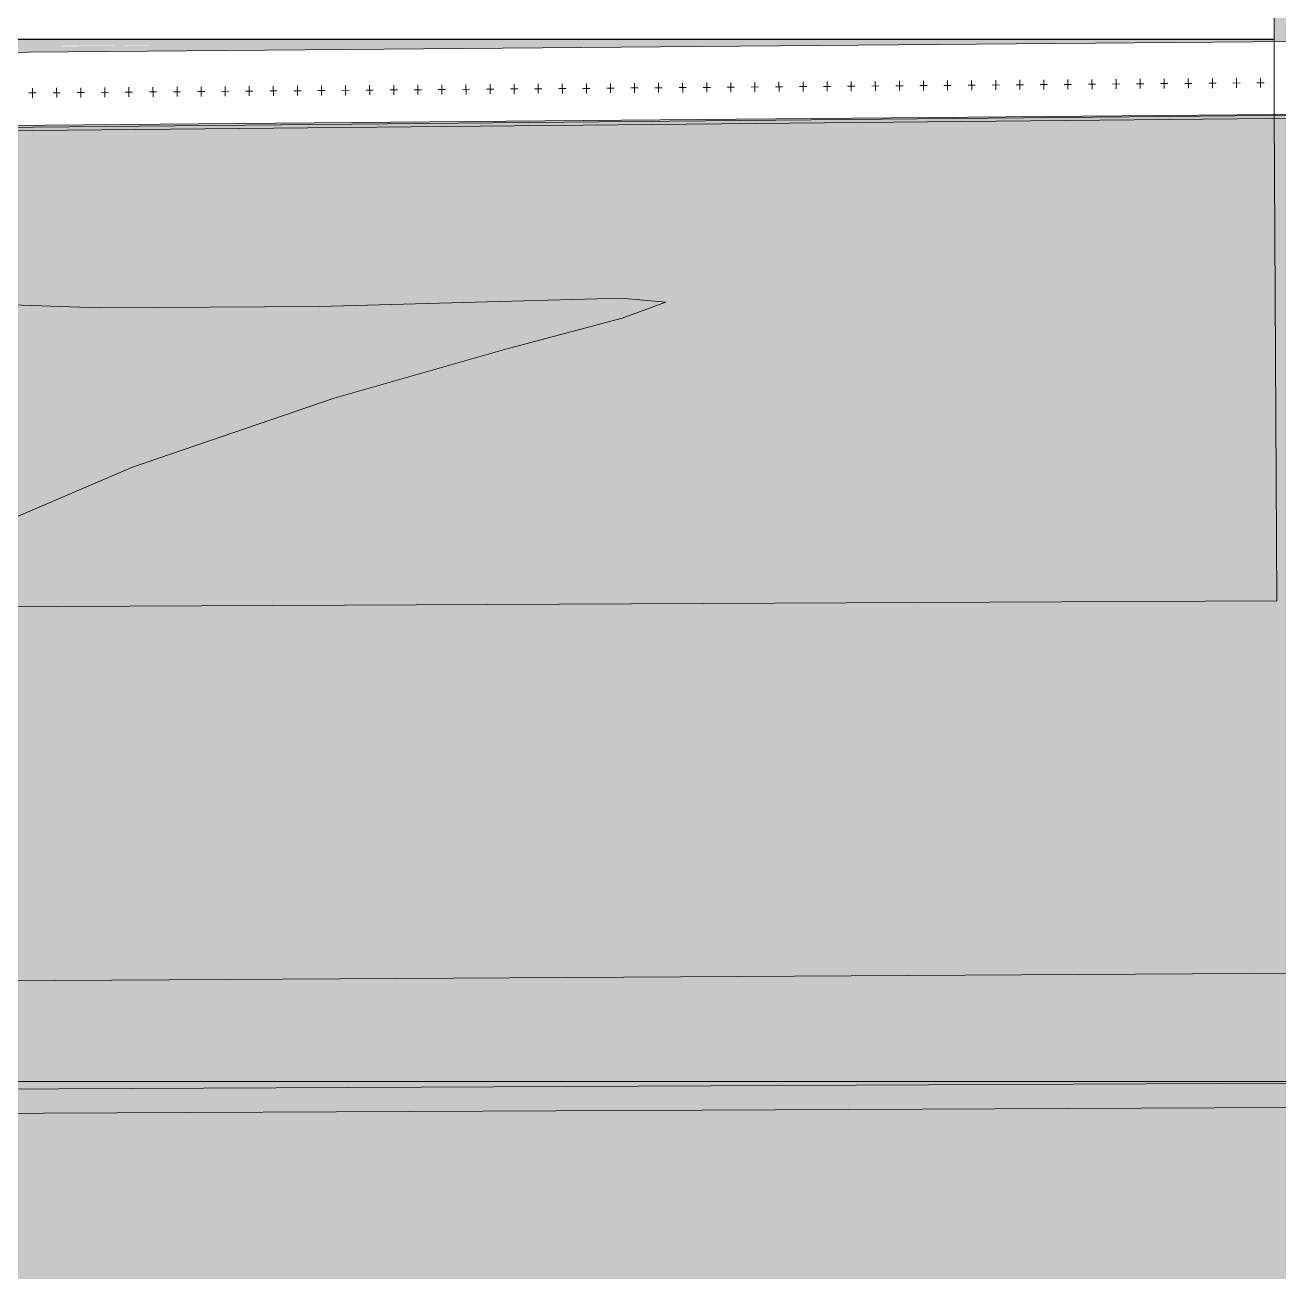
# Model space of a CAD drawing. Header units: millimetres. Extents: x 132836 to 1862386, y -330276 to -143438.
# Drawn here: x 245363 to 250557, y -275894 to -270728 of the extents above; entities that cross this region are included whole.
import ezdxf

# ---------------------------------------------------------------- set-up
doc = ezdxf.new("R2010")
doc.units = ezdxf.units.MM
doc.header["$MEASUREMENT"] = 0
doc.linetypes.add('Wipeout_Contour', pattern=[1000, 0, -1000])
for name, color, linetype in [('Divers - Dessin général', 7, 'Continuous'), ('Nouveau_0', 7, 'Continuous'), ('Nouveau_CN_02_00', 7, 'Continuous'), ('Nouveau_rg', 7, 'Continuous'), ('Sols_ Dalles', 7, 'Continuous'), ('Structure - Murs extérieurs', 7, 'Continuous'), ('TopoAlt', 7, 'Continuous')]:
    doc.layers.add(name, color=color, linetype=linetype)

msp = doc.modelspace()

# ---------------------------------------------------------------- hatches: boundary and pattern name
at = {"linetype": 'Continuous', "lineweight": 0, "true_color": 0x6f6f6f}
h = msp.add_hatch(color=8, dxfattribs=at)
h.paths.add_polyline_path([(141848.442, -275935.042), (141848.442, -295062.571), (269220.821, -293826.868), (269220.821, -270902.734), (268763.049, -270902.734), (254213.6, -271040.575), (254213.6, -163437.635), (153156.2, -163437.635), (153156.2, -271040.575), (153182.962, -271040.57), (153183.146, -272000.514, -0.40942736), (149183.681, -275935.042)])
h.paths.add_polyline_path([(158435.584, -260639.953), (155145.584, -260639.953), (155145.584, -248364.953), (155145.584, -243089.974), (155145.584, -242189.974), (158435.584, -242189.974)], flags=0)
h.paths.add_polyline_path([(196775.042, -260810.571), (196775.042, -222495.57), (186955.542, -222495.57), (186955.542, -218295.57), (196754.55, -218295.57), (196754.55, -208495.57), (196754.55, -204495.57), (193355.542, -204495.57), (193355.542, -201780.57), (193355.542, -195161.535), (195576.034, -195161.535), (195576.034, -189810.571), (217850.068, -189810.571), (217850.068, -262266.885), (245610.045, -262266.885), (245610.045, -253395.571), (245626.034, -253395.571), (246426.034, -253395.571), (247826.034, -253395.571), (247826.034, -248005.571), (247826.034, -246605.571), (245626.034, -246605.571), (245610.045, -246605.571), (245610.045, -171995.57), (212806.28, -171995.57), (161503.433, -171995.57), (161503.433, -193810.571), (161503.433, -230015.57), (161503.433, -260810.571)], flags=0)
h.paths.add_polyline_path([(162737.042, -269433.913, -0.09031866), (162858.773, -268727.623, -0.20144873), (163912.639, -267592.74, -0.10421145), (164718.006, -267415.055), (165317.979, -267409.371, -0.10404461), (166125.354, -267571.244, -0.23825546), (167284.257, -268953.318, -0.05518862), (167336.836, -269390.334), (167338.931, -269611.438), (167351.046, -270890.267), (167092.583, -271892.761, -0.26794919), (165370.083, -272909.124), (164770.11, -272914.808, -0.19371746), (163379.252, -272370.185, -0.07056876), (163028.663, -271931.262, -0.1316525), (162751.253, -270933.845)], flags=0)
h.paths.add_polyline_path([(173316.986, -273599.031), (173316.986, -273452.052), (173330.488, -267377.824, -0.3805567), (175316.986, -265609.826), (175394.714, -265609.826), (175394.714, -270609.826), (190394.714, -270609.826), (190394.714, -265609.826), (195356.191, -265609.826, -0.41421356), (196856.191, -267109.826), (196856.191, -273660.699, -0.34550161), (195137.285, -275433.432), (175327.752, -275599.002, -0.4157911)], flags=0)
h.paths.add_polyline_path([(205510.093, -271504.083, -0.13447393), (205230.948, -270484.937), (205230.948, -268984.937, -0.41421356), (207230.948, -266984.937), (207830.948, -266984.937, -0.41421356), (209830.948, -268984.937), (209830.948, -270484.937, -0.12882035), (209574.03, -271465.581, -0.27093629), (207830.948, -272484.937), (207230.948, -272484.937, -0.26498)], flags=0)
h.paths.add_polyline_path([(217862.687, -273329.325), (217869.949, -267730.336, -0.09856151), (218100.718, -266943.721), (218117.681, -266951.545, -0.258849), (219955.479, -265605.827), (219953.141, -265587.294), (220637.569, -265587.294), (220637.569, -265687.294), (220637.569, -270687.294), (250537.569, -270687.294), (250537.569, -265687.294), (252208.004, -265687.294), (254186.294, -265687.294), (254186.294, -267687.294), (254186.294, -271062.255, 0.00134576), (254186.323, -271073.021), (254197.209, -273095.233, -0.41421356), (252208.004, -275105.97), (243484.534, -275105.97, -0.00518896), (243431.438, -275116.103), (235447.992, -275196.191), (220071.012, -275253.24, -0.38655333), (217873.089, -273475.385, -0.02518922)], flags=0)
at = {"linetype": 'Continuous', "lineweight": 0, "true_color": 0x90b349}
msp.add_hatch(color=55, dxfattribs=at).paths.add_polyline_path([(250537.569, -270787.354), (220537.569, -270787.354), (220537.569, -273253.269), (250548.615, -273114.341), (250537.729, -271092.129), (250537.664, -271092.129, -0.00134576), (250537.583, -271062.255), (250537.569, -271062.255)])
at = {"layer": 'Sols_ Dalles', "linetype": 'Continuous', "lineweight": 0, "true_color": 0x2e271c}
msp.add_hatch(color=250, dxfattribs=at).paths.add_polyline_path([(217961.309, -273253.269, 0.4157911), (219972.076, -275253.24), (252109.067, -275105.97, 0.41421356), (254098.272, -273095.233), (254087.386, -271073.021, -0.00134576), (254087.357, -271062.255), (254087.357, -267687.294), (254087.357, -265687.294), (250537.569, -265687.294), (250537.569, -270787.292), (250537.729, -271092.129), (250548.615, -273114.341), (220537.569, -273253.269), (220537.569, -270687.294), (220537.569, -265687.294), (219961.309, -265687.294, 0.25884891), (218113.763, -267154.752, 0.09856162), (217961.309, -267920.633)])

# ---------------------------------------------------------------- linework, layer by layer
at = {"color": 9, "linetype": 'Continuous', "lineweight": 5}
msp.add_lwpolyline([(217873.089, -273475.385, 0.38655333), (220071.012, -275253.24), (235447.992, -275196.191), (243431.438, -275116.103, 0.00518896), (243484.534, -275105.97), (252208.004, -275105.97, 0.41421356), (254197.209, -273095.233), (254186.323, -271073.021, -0.00134576), (254186.294, -271062.255), (254186.294, -267687.294), (254186.294, -265687.294), (252208.004, -265687.294), (250537.569, -265687.294), (250537.569, -270687.294), (220637.569, -270687.294), (220637.569, -265687.294), (220637.569, -265587.294), (219953.141, -265587.294), (219955.479, -265605.827, 0.258849), (218117.681, -266951.545), (218100.718, -266943.721, 0.09856151), (217869.949, -267730.336), (217862.687, -273329.325, 0.02518922)], format="xyb", close=True, dxfattribs=at)
at = {"color": 7, "linetype": 'Continuous', "lineweight": 5}
msp.add_lwpolyline([(250537.569, -270787.354), (220537.569, -270787.354), (220537.569, -273253.269), (250548.615, -273114.341), (250537.729, -271092.129), (250537.664, -271092.129, -0.00134576), (250537.583, -271062.255), (250537.569, -271062.255)], format="xyb", close=True, dxfattribs=at)
at = {"color": 253, "linetype": 'Continuous', "lineweight": 5, "true_color": 0x9f9f9f, "flags": 128}
msp.add_lwpolyline([(250548.615, -273114.341), (220537.569, -273253.269)], dxfattribs=at)
at = {"layer": 'Nouveau_CN_02_00', "color": 8, "linetype": 'Continuous', "lineweight": 5, "flags": 128}
msp.add_lwpolyline([(244664.403, -271865.941), (245669.319, -271899.441), (246582.655, -271894.387), (247328.879, -271873.583), (247832.458, -271859.838), (248017.862, -271875.958), (247836.748, -271942.625), (247349.533, -272072.037), (246643.822, -272274.267), (245807.223, -272559.386), (244927.342, -272937.469)], dxfattribs=at)
at = {"layer": 'Nouveau_rg', "color": 8, "linetype": 'Continuous', "lineweight": 5, "flags": 128}
msp.add_lwpolyline([(147567.552, -275358.909), (159741.501, -275704.121), (179134.524, -275550.958), (194861.845, -275038.784), (213710.215, -274947.589), (235087.482, -274747.605), (252251.249, -274647.467), (263883.891, -274697.543)], dxfattribs=at)
at = {"layer": 'Sols_ Dalles', "color": 7, "linetype": 'Continuous', "lineweight": 5, "flags": 128}
msp.add_lwpolyline([(217961.309, -273253.269, 0.4157911), (219972.076, -275253.24), (252109.067, -275105.97, 0.41421356), (254098.272, -273095.233), (254087.386, -271073.021, -0.00134576), (254087.357, -271062.255), (254087.357, -267687.294), (254087.357, -265687.294), (250537.569, -265687.294), (250537.569, -270787.292), (250537.729, -271092.129), (250548.615, -273114.341), (220537.569, -273253.269), (220537.569, -270687.294), (220537.569, -265687.294), (219961.309, -265687.294, 0.25884891), (218113.763, -267154.752, 0.09856162), (217961.309, -267920.633)], format="xyb", close=True, dxfattribs=at)
at = {"layer": 'Sols_ Dalles', "color": 250, "linetype": 'Continuous', "lineweight": 5, "true_color": 0x1f1f1f}
msp.add_lwpolyline([(217961.309, -273253.269, 0.4157911), (219972.076, -275253.24), (252109.067, -275105.97, 0.41421356), (254098.272, -273095.233), (254087.386, -271073.021, -0.00134576), (254087.357, -271062.255), (254087.357, -267687.294), (254087.357, -265687.294), (250537.569, -265687.294), (250537.569, -270787.292), (250537.729, -271092.129), (250548.615, -273114.341), (220537.569, -273253.269), (220537.569, -270687.294), (220537.569, -265687.294), (219961.309, -265687.294, 0.25884891), (218113.763, -267154.752, 0.09856162), (217961.309, -267920.633)], format="xyb", close=True, dxfattribs=at)
at = {"layer": 'Structure - Murs extérieurs', "color": 7, "linetype": 'Continuous', "lineweight": 5}
for points in [[(250537.569, -270787.292), (250537.569, -270687.292)], [(252109.067, -275105.97), (219972.076, -275253.24)], [(219972.573, -275353.239), (252109.564, -275205.969)]]:
    msp.add_lwpolyline(points, dxfattribs=at)
at = {"layer": 'TopoAlt', "color": 190, "linetype": 'Continuous', "lineweight": 5, "true_color": 0x8002ff}
msp.add_lwpolyline([(245509.967, -271114.343), (253886.294, -271069.253)], dxfattribs=at)

# ---------------------------------------------------------------- next in the draw order: wipeouts: each hides what was drawn before it
at = {"color": 254, "linetype": 'Wipeout_Contour', "lineweight": 0, "ltscale": 1096949.721000725}
msp.add_wipeout([(245508.352, -270814.348), (245513.248, -270816.314), (246023.276, -270811.576)], dxfattribs=at).dxf.layer = 'TopoAlt'

# ---------------------------------------------------------------- next in the draw order: linework, layer by layer
at = {"layer": 'Structure - Murs extérieurs', "color": 7, "linetype": 'Continuous', "lineweight": 5}
msp.add_lwpolyline([(220537.569, -270787.292), (250537.569, -270787.292)], dxfattribs=at)
at = {"layer": 'TopoAlt', "color": 190, "linetype": 'Continuous', "lineweight": 5, "true_color": 0x8002ff}
msp.add_lwpolyline([(253886.348, -270769.248), (218046.957, -271071.504)], dxfattribs=at)

# ---------------------------------------------------------------- next in the draw order: wipeouts: each hides what was drawn before it
at = {"color": 254, "linetype": 'Wipeout_Contour', "lineweight": 0, "ltscale": 1476595.721503903}
msp.add_wipeout([(250537.569, -271162.255), (250537.583, -271162.255), (250537.583, -271062.255), (250537.569, -271062.255)], dxfattribs=at).dxf.layer = 'Structure - Murs extérieurs'

# ---------------------------------------------------------------- next in the draw order: linework, layer by layer
at = {"layer": 'Structure - Murs extérieurs', "color": 7, "linetype": 'Continuous', "lineweight": 5}
for points in [[(250537.583, -271062.255), (250537.569, -271062.255)], [(250537.569, -271162.255), (250537.583, -271162.255)]]:
    msp.add_lwpolyline(points, dxfattribs=at)

# ---------------------------------------------------------------- next in the draw order: wipeouts: each hides what was drawn before it
at = {"color": 254, "linetype": 'Wipeout_Contour', "lineweight": 0, "ltscale": 1438589.353908819}
msp.add_wipeout([(253886.348, -270769.248), (218046.952, -271070.502), (218048.617, -271379.892), (253886.294, -271069.253)], dxfattribs=at).dxf.layer = 'TopoAlt'

# ---------------------------------------------------------------- next in the draw order: hatches: boundary and pattern name
at = {"linetype": 'Continuous', "lineweight": 0, "true_color": 0xa7a7a7}
msp.add_hatch(color=253, dxfattribs=at).paths.add_polyline_path([(237379.849, -266301.745, 1), (247379.849, -266301.745, 1)])

# ---------------------------------------------------------------- next in the draw order: linework, layer by layer
at = {"color": 7, "linetype": 'Continuous', "lineweight": 5}
for p, q in [((250082.166, -270950.837), (250082.494, -270990.836)), ((250181.922, -270950.018), (250182.25, -270990.016)), ((250281.678, -270949.198), (250282.006, -270989.197)), ((250381.434, -270948.379), (250381.762, -270988.377)), ((250481.19, -270947.559), (250481.518, -270987.558)), ((245393.634, -270989.353), (245393.963, -271029.352)), ((245493.39, -270988.534), (245493.719, -271028.532)), ((245593.146, -270987.714), (245593.475, -271027.713)), ((245692.902, -270986.895), (245693.231, -271026.893)), ((245792.658, -270986.075), (245792.987, -271026.074)), ((245892.414, -270985.256), (245892.743, -271025.254)), ((245992.17, -270984.436), (245992.499, -271024.435)), ((246107.09, -271003.493), (246077.091, -271003.739)), ((246091.926, -270983.617), (246092.255, -271023.615)), ((246206.846, -271002.673), (246176.847, -271002.92)), ((246191.682, -270982.797), (246192.011, -271022.796)), ((246306.602, -271001.854), (246276.603, -271002.1)), ((246291.438, -270981.978), (246291.767, -271021.976)), ((246406.358, -271001.034), (246376.359, -271001.281)), ((246391.194, -270981.158), (246391.523, -271021.157)), ((246506.114, -271000.215), (246476.115, -271000.461)), ((246490.95, -270980.339), (246491.279, -271020.337)), ((246605.87, -270999.395), (246575.871, -270999.642)), ((246590.706, -270979.519), (246591.035, -271019.518)), ((246705.626, -270998.576), (246675.627, -270998.822)), ((246690.462, -270978.7), (246690.791, -271018.698)), ((246805.382, -270997.756), (246775.383, -270998.003)), ((246790.218, -270977.88), (246790.547, -271017.879)), ((246905.138, -270996.937), (246875.139, -270997.183)), ((246889.974, -270977.061), (246890.303, -271017.06)), ((247004.894, -270996.117), (246974.895, -270996.364)), ((246989.73, -270976.241), (246990.059, -271016.24)), ((247104.65, -270995.298), (247074.651, -270995.544)), ((247089.486, -270975.422), (247089.815, -271015.421)), ((247204.406, -270994.479), (247174.407, -270994.725)), ((247189.242, -270974.602), (247189.571, -271014.601)), ((247304.162, -270993.659), (247274.163, -270993.905)), ((247288.998, -270973.783), (247289.326, -271013.782)), ((247403.918, -270992.84), (247373.919, -270993.086)), ((247388.754, -270972.963), (247389.082, -271012.962)), ((247503.674, -270992.02), (247473.675, -270992.266)), ((247488.51, -270972.144), (247488.838, -271012.143)), ((247603.43, -270991.201), (247573.431, -270991.447)), ((247588.266, -270971.324), (247588.594, -271011.323)), ((247703.186, -270990.381), (247673.187, -270990.627)), ((247688.022, -270970.505), (247688.35, -271010.504)), ((247802.942, -270989.562), (247772.943, -270989.808)), ((247787.778, -270969.685), (247788.106, -271009.684)), ((247902.698, -270988.742), (247872.699, -270988.989)), ((247887.534, -270968.866), (247887.862, -271008.865)), ((248002.454, -270987.923), (247972.455, -270988.169)), ((247987.29, -270968.046), (247987.618, -271008.045)), ((248102.21, -270987.103), (248072.211, -270987.35)), ((248087.046, -270967.227), (248087.374, -271007.226)), ((248201.966, -270986.284), (248171.967, -270986.53)), ((248186.802, -270966.408), (248187.13, -271006.406)), ((248301.722, -270985.464), (248271.723, -270985.711)), ((248286.558, -270965.588), (248286.886, -271005.587)), ((248401.478, -270984.645), (248371.479, -270984.891)), ((248386.314, -270964.769), (248386.642, -271004.767)), ((248501.234, -270983.825), (248471.235, -270984.072)), ((248486.07, -270963.949), (248486.398, -271003.948)), ((248600.99, -270983.006), (248570.991, -270983.252)), ((248585.826, -270963.13), (248586.154, -271003.128)), ((248700.746, -270982.186), (248670.747, -270982.433)), ((248685.582, -270962.31), (248685.91, -271002.309)), ((248800.502, -270981.367), (248770.503, -270981.613)), ((248785.338, -270961.491), (248785.666, -271001.489)), ((248900.258, -270980.547), (248870.259, -270980.794)), ((248885.094, -270960.671), (248885.422, -271000.67)), ((249000.014, -270979.728), (248970.015, -270979.974)), ((248984.85, -270959.852), (248985.178, -270999.85)), ((249099.77, -270978.908), (249069.771, -270979.155)), ((249084.606, -270959.032), (249084.934, -270999.031)), ((249199.526, -270978.089), (249169.527, -270978.335)), ((249184.362, -270958.213), (249184.69, -270998.211)), ((249299.281, -270977.269), (249269.283, -270977.516)), ((249284.118, -270957.393), (249284.446, -270997.392)), ((249399.037, -270976.45), (249369.038, -270976.696)), ((249383.874, -270956.574), (249384.202, -270996.572)), ((249498.793, -270975.63), (249468.794, -270975.877)), ((249483.63, -270955.754), (249483.958, -270995.753)), ((249598.549, -270974.811), (249568.55, -270975.057)), ((249583.386, -270954.935), (249583.714, -270994.933)), ((249698.305, -270973.991), (249668.306, -270974.238)), ((249683.142, -270954.115), (249683.47, -270994.114)), ((249798.061, -270973.172), (249768.062, -270973.418)), ((249782.898, -270953.296), (249783.226, -270993.294)), ((249897.817, -270972.352), (249867.818, -270972.599)), ((249882.654, -270952.476), (249882.982, -270992.475)), ((249997.573, -270971.533), (249967.574, -270971.779)), ((249982.41, -270951.657), (249982.738, -270991.655)), ((250097.329, -270970.713), (250067.33, -270970.96)), ((250197.085, -270969.894), (250167.086, -270970.14)), ((250296.841, -270969.074), (250266.842, -270969.321)), ((250396.597, -270968.255), (250366.598, -270968.501)), ((250496.353, -270967.435), (250466.354, -270967.682)), ((245408.798, -271009.229), (245378.799, -271009.476)), ((245508.554, -271008.41), (245478.555, -271008.656)), ((245608.31, -271007.59), (245578.311, -271007.837)), ((245708.066, -271006.771), (245678.067, -271007.017)), ((245807.822, -271005.951), (245777.823, -271006.198)), ((245907.578, -271005.132), (245877.579, -271005.378)), ((246007.334, -271004.312), (245977.335, -271004.559))]:
    msp.add_line(p, q, dxfattribs=at)
at = {"color": 253, "linetype": 'Continuous', "lineweight": 5, "true_color": 0x9f9f9f, "flags": 128}
for points in [[(250537.569, -265687.294), (250537.569, -271062.255)], [(250537.569, -271062.255), (250537.583, -271062.255)], [(250537.664, -271092.129), (250537.729, -271092.129)], [(250537.729, -271092.129), (250548.615, -273114.341)]]:
    msp.add_lwpolyline(points, dxfattribs=at)
msp.add_lwpolyline([(250537.583, -271062.255, 0.00134576), (250537.664, -271092.129)], format="xyb", dxfattribs=at)
at = {"layer": 'Divers - Dessin général', "color": 8, "linetype": 'Continuous', "lineweight": 5}
msp.add_lwpolyline([(254205.676, -163437.635), (254186.294, -271067.638), (152856.388, -272027.634), (152839.018, -197317.635), (152835.676, -163437.635)], close=True, dxfattribs=at)
at = {"layer": 'Divers - Dessin général', "color": 14, "linetype": 'Continuous', "lineweight": 5, "true_color": 0x990000}
msp.add_lwpolyline([(254205.676, -163437.635), (254186.294, -271067.638), (152856.388, -272027.634), (152839.018, -197317.635), (152835.676, -163437.635)], close=True, dxfattribs=at)
at = {"layer": 'Nouveau_0', "color": 8, "linetype": 'Continuous', "lineweight": 5}
msp.add_line((152835.676, -272063.016), (254199.193, -271079.638), dxfattribs=at)
msp.add_line((152835.676, -272063.016), (254199.193, -271079.638), dxfattribs=at)
at = {"layer": 'Nouveau_0', "color": 8, "linetype": 'Continuous', "lineweight": 5, "flags": 128}
msp.add_lwpolyline([(152835.676, -272063.016), (254199.193, -271079.638), (254199.193, -163437.635), (152835.676, -163437.635), (152835.676, -197326.333)], close=True, dxfattribs=at)
at = {"layer": 'Structure - Murs extérieurs', "color": 7, "linetype": 'Continuous', "lineweight": 5, "flags": 128}
for points in [[(254087.357, -265587.294), (250537.569, -265587.294), (250437.569, -265587.294), (250437.569, -265687.294), (250437.569, -270687.292), (220637.569, -270687.292), (220637.569, -265687.294), (220637.569, -265587.294), (220537.569, -265587.294), (219953.141, -265587.294, 0.25972716), (218021.387, -267116.457, 0.0985618), (217861.309, -267920.633), (217861.309, -273253.269, 0.41578544), (219972.573, -275353.239), (252109.564, -275205.969, 0.41421921)], [(252109.067, -275105.97), (219972.076, -275253.24, -0.4157911), (217961.309, -273253.269), (217961.309, -267920.633, -0.09856162), (218113.763, -267154.752, -0.2588489), (219961.309, -265687.294), (220537.569, -265687.294), (220537.569, -270687.292), (220537.569, -270787.292), (220637.569, -270787.292), (250437.569, -270787.292), (250537.569, -270787.292), (250537.569, -270687.292), (250537.569, -265687.294), (254087.357, -265687.294)]]:
    msp.add_lwpolyline(points, format="xyb", dxfattribs=at)
at = {"layer": 'TopoAlt', "color": 7, "linetype": 'Continuous', "lineweight": 5, "flags": 128}
msp.add_lwpolyline([(253886.348, -270769.248), (218046.952, -271070.502), (218048.617, -271379.892), (253886.294, -271069.253)], close=True, dxfattribs=at)

doc.saveas('drawing.dxf')
